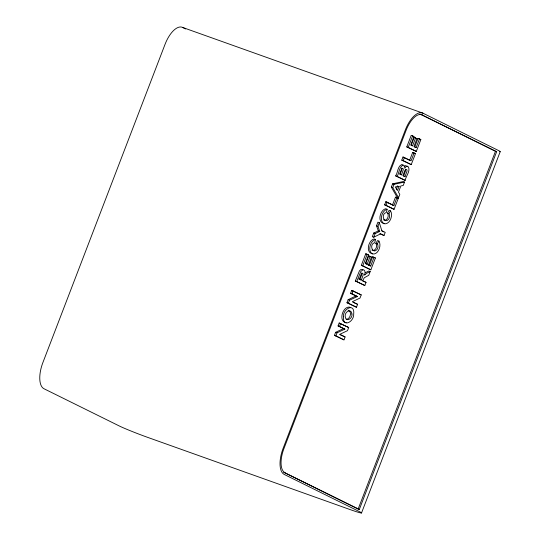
<?xml version="1.0" encoding="UTF-8"?>
<svg xmlns="http://www.w3.org/2000/svg" width="540" height="540" viewBox="0 0 540 540"><rect width="100%" height="100%" fill="white"/><g stroke="black" fill="none" stroke-linecap="round" stroke-linejoin="round"><path stroke-width="0.81" d="M375.53 239.456L374.726 242.757C369.036 243.722 372.236 254.63 376.9 249.642A3.422 1.546 -70.4 0 0 378 246.969L377.838 244.789L377.264 243.884L375.84 243.378L377.507 240.577L378.938 241.09C381.8 245.579 378.202 255.272 372.229 253.908C367.423 250.513 370.258 240.941 375.53 239.456L374.105 238.943C368.32 240.273 365.29 252.909 372.701 253.739M387.126 209.243L386.323 212.544C380.632 213.509 383.832 224.417 388.503 219.436A3.422 1.546 -70.4 0 0 389.596 216.756L389.435 214.576L388.861 213.671L387.437 213.165L389.111 210.364L390.535 210.877C393.397 215.366 389.799 225.059 383.825 223.695C379.019 220.3 381.854 210.728 387.126 209.243L385.702 208.73C379.917 210.06 376.886 222.696 384.298 223.526M343.96 339.869L334.442 335.36L335.617 332.303L343.467 328.603L344.891 329.11L337.041 332.809L335.867 335.867L343.96 339.869L345.08 336.947L339.802 334.341L347.49 330.676L348.698 327.517L339.181 323.008L338.06 325.931L343.467 328.603M356.481 307.247L346.964 302.738L348.138 299.68L355.988 295.981L357.413 296.487L349.562 300.186L348.388 303.244L356.481 307.247L357.601 304.324L352.323 301.718L360.011 298.053L361.226 294.894L351.702 290.385L350.582 293.308L355.988 295.981M365.269 272.747L368.766 271.013L370.197 271.526L368.752 275.285L364.291 277.756L362.651 280.706L366.032 282.373L364.824 285.518L355.307 281.009L359.451 270.877L360.923 269.447L362.873 269.676M374.031 257.31L370.69 266.004L369.265 265.498L372.6 256.804L375.394 257.985L370.845 269.825L361.327 265.316L365.762 253.773L368.557 254.954L365.33 263.358L367.126 264.242L370.123 256.426L368.699 255.919L365.702 263.736L367.126 264.242M378.331 230.951L373.721 233.03L372.31 236.716L373.734 237.229L380.606 233.84L384.014 235.521L385.216 232.389L381.82 230.715L379.323 222.669L377.899 222.156L376.508 225.781L378.331 230.951L379.755 231.458L377.933 226.287L379.323 222.669M391.345 187.124L392.62 183.803L403.103 181.568L404.534 182.075L403.218 185.497L400.856 185.942L398.473 192.166L399.816 194.359L398.534 197.694L397.109 197.188L391.345 187.124L392.769 187.63L398.534 197.694M405.175 180.4L397.082 176.398C399.35 173.043 398.965 166.691 403.286 165.004L404.649 166.232L404.75 168.183L406.323 166.361L407.835 166.199C411.372 170.363 405.756 176.067 405.175 180.4L395.658 175.892C397.926 172.537 397.535 166.185 401.861 164.491L402.894 165.038M419.479 138.901L416.144 147.602L414.713 147.089L418.055 138.395L420.842 139.577L416.3 151.416L406.782 146.907L411.21 135.364L414.005 136.553L410.785 144.95L412.58 145.834L415.577 138.024L414.153 137.511L411.149 145.328L412.58 145.834M396.92 197.681L398.284 198.356L394.072 209.318L384.622 204.835L385.83 201.697L393.917 205.497L396.92 197.681L395.489 197.174L392.492 204.991L393.917 205.497M414.079 152.982L415.442 153.657L411.23 164.619L401.78 160.144L402.988 156.998L411.075 160.799L414.079 152.982L412.648 152.476L409.651 160.292L402.988 156.998M344.891 329.11L339.485 326.437L340.605 323.521M357.413 296.487L352.013 293.814L353.133 290.898M364.824 285.518L356.731 281.522L360.882 271.384L363.143 269.744C365.681 270.068 365.128 273.409 364.561 275.13L366.701 273.26L370.197 271.526M370.845 269.825L362.758 265.822L367.187 254.279M373.734 237.229L375.145 233.543L379.755 231.458M394.072 209.318L386.046 205.349L387.254 202.203M392.769 187.63L394.045 184.309L404.534 182.075M411.23 164.619L403.205 160.65L404.413 157.505M416.3 151.416L408.206 147.42L412.641 135.871M361.361 280.071L359.309 279.052L361.159 274.32L361.928 273.294L362.752 273.2L363.238 274.867L361.361 280.071L359.93 279.558L361.814 274.361L361.625 272.936M401.51 174.845L403.326 169.722L402.887 168.305L401.746 168.797L399.634 173.921L401.51 174.845L400.079 174.339L401.72 169.978L401.774 168.082M396.32 189.31L397.683 185.774M370.123 256.426L371.486 257.101L368.489 264.917L370.69 266.004M415.577 138.024L416.941 138.692L413.944 146.509L416.144 147.602M405.02 176.58L406.91 171.491L407.032 170.188L406.512 169.412L405.014 170.242L402.854 175.513L405.02 176.58L403.589 176.074L405.486 170.984L405.425 169.202M421.112 114.52L496.651 151.7L359.316 509.456L358.155 509.038L495.484 151.288L421.112 114.52A21.168 9.565 -70.4 0 0 419.918 114.129M361.51 513L500.195 151.713M388.861 213.671L390.535 210.877M377.264 243.884L378.938 241.09M404.096 166.563L405.682 165.557L407.295 166.712M346.228 322.691C337.851 321.678 342.839 305.397 350.069 307.226M346.174 319.322C350.251 319.451 352.499 311.519 348.104 310.21M422.948 113.171A23.058 10.422 -70.4 0 0 405.304 130.032L283.129 448.308A23.058 10.422 -70.4 0 0 284.263 474.451L359.411 511.603A23.058 1.087 21 0 1 349.427 509.335L147.919 437.461A23.058 1.087 21 0 1 119.151 425.905L44.01 388.753A23.058 10.422 -70.4 0 1 42.869 362.61L165.044 44.334A23.058 10.422 -70.4 0 1 182.696 27.466L422.948 113.171L498.096 150.316A23.058 1.087 21 0 1 499.811 151.713M495.484 151.288L496.651 151.7M412.58 136.04L414.005 136.553M420.842 139.577L418.055 138.395M416.941 138.692L414.153 137.511M406.782 146.907L408.206 147.42M415.442 153.657L412.648 152.476M401.78 160.144L403.205 160.65M395.658 175.892L397.082 176.398M392.62 183.803L394.045 184.309M398.284 198.356L395.489 197.174M384.622 204.835L386.046 205.349M376.508 225.781L377.933 226.287M384.014 235.521L379.863 233.665M373.721 233.03L375.145 233.543M368.557 254.954L365.762 253.773M375.394 257.985L372.6 256.804M371.486 257.101L368.699 255.919M361.327 265.316L362.758 265.822M366.032 282.373L362.576 280.868M355.307 281.009L356.731 281.522M361.226 294.894L351.702 290.385M350.582 293.308L352.013 293.814M348.138 299.68L349.562 300.186M357.601 304.324L353.16 302.326M346.964 302.738L348.388 303.244M348.698 327.517L339.181 323.008M338.06 325.931L339.485 326.437M335.617 332.303L337.041 332.809M345.08 336.947L339.883 334.577M334.442 335.36L335.867 335.867M359.316 509.456L283.784 472.271L358.155 509.038M383.522 219.888L385.56 220.178L387.072 218.923A3.422 1.546 -70.4 0 0 388.172 216.25L388.166 214.569L387.437 213.165M371.925 250.094L373.957 250.391L375.476 249.136A3.422 1.546 -70.4 0 0 376.576 246.463L376.569 244.782L375.84 243.378M182.696 27.466L185.699 28.957M385.83 201.697L392.492 204.991M381.753 230.877L383.792 231.883M367.794 264.769L369.265 265.498M358.567 278.883L359.93 279.558M422.273 114.932A21.168 9.565 -70.4 0 0 406.073 130.41L283.898 448.686A21.168 9.565 -70.4 0 0 284.945 472.689M351.918 314.017C352.991 318.553 345.647 322.704 345.236 316.575C344.162 311.978 351.479 307.827 351.918 314.017M343.426 316.75C342.502 328.084 354.152 321.84 353.687 314.105C355.016 302.346 342.779 308.759 343.426 316.75M399.107 186.28L397.481 190.525L395.28 186.941L399.107 186.28"/></g></svg>
